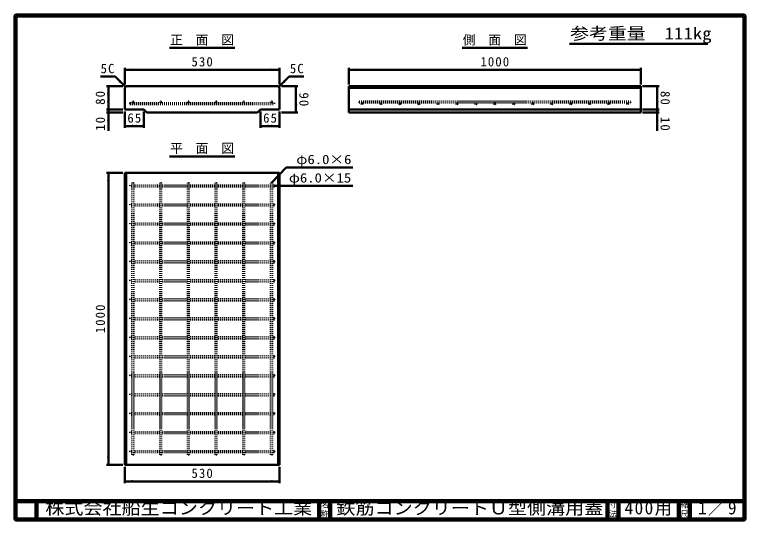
# Model space of a CAD drawing. Units: millimetres, scale not verified. Extents: x 100 to 4105, y 100 to 2870.
import ezdxf
from ezdxf.enums import TextEntityAlignment as Align

# ---------------------------------------------------------------- set-up
doc = ezdxf.new("R2010")
doc.units = ezdxf.units.MM
doc.header["$LTSCALE"] = 5
doc.linetypes.add('USER1', pattern=[2.2, 1, -1.2])
doc.layers.add('V-nasSTD', color=7, linetype='USER1', lineweight=35)
doc.styles.add('ＭＳ ゴシック', font='')
doc.styles.get('ＭＳ ゴシック').set_extended_font_data('MS Gothic')

msp = doc.modelspace()

# ---------------------------------------------------------------- hatches: boundary and pattern name
at = {"layer": 'V-nasSTD'}
for points in [[(748.815, 2575.31), (703.815, 2567.81), (748.815, 2560.31)], [(1506.815, 2560.31), (1551.815, 2567.81), (1506.815, 2575.31)], [(1976.815, 2575.31), (1931.815, 2567.81), (1976.815, 2560.31)], [(3486.815, 2560.31), (3531.815, 2567.81), (3486.815, 2575.31)], [(681.298, 2510.933), (707.815, 2473.81), (670.692, 2500.326)], [(1574.331, 2510.933), (1547.815, 2473.81), (1584.938, 2500.326)], [(621.315, 2432.81), (613.815, 2477.81), (606.315, 2432.81)], [(1634.315, 2432.81), (1641.815, 2477.81), (1649.315, 2432.81)], [(3614.315, 2432.81), (3621.815, 2477.81), (3629.315, 2432.81)], [(606.315, 2394.81), (613.815, 2349.81), (621.315, 2394.81)], [(1649.315, 2378.81), (1641.815, 2333.81), (1634.315, 2378.81)], [(3629.315, 2394.81), (3621.815, 2349.81), (3614.315, 2394.81)], [(621.315, 2288.81), (613.815, 2333.81), (606.315, 2288.81)], [(3614.315, 2288.81), (3621.815, 2333.81), (3629.315, 2288.81)], [(748.815, 2267.31), (703.815, 2259.81), (748.815, 2252.31)], [(762.815, 2252.31), (807.815, 2259.81), (762.815, 2267.31)], [(1492.815, 2267.31), (1447.815, 2259.81), (1492.815, 2252.31)], [(1506.815, 2252.31), (1551.815, 2259.81), (1506.815, 2267.31)], [(621.315, 1958.81), (613.815, 2003.81), (606.315, 1958.81)], [(606.315, 448.81), (613.815, 403.81), (621.315, 448.81)], [(748.815, 306.31), (703.815, 313.81), (748.815, 321.31)], [(1506.815, 321.31), (1551.815, 313.81), (1506.815, 306.31)]]:
    msp.add_hatch(color=256, dxfattribs=at).paths.add_polyline_path(points)

# ---------------------------------------------------------------- linework, layer by layer
at = {"layer": 'V-nasSTD', "linetype": 'Continuous', "lineweight": 100}
for p, q in [((105, 2865), (105, 105)), ((4100, 2865), (105, 2865)), ((4100, 105), (4100, 2865)), ((105, 205), (4100, 205)), ((220, 205), (220, 105)), ((1770, 205), (1770, 105)), ((1830, 205), (1830, 105)), ((3350, 205), (3350, 105)), ((3410, 205), (3410, 105)), ((3740, 205), (3740, 105)), ((3800, 205), (3800, 105)), ((105, 105), (4100, 105))]:
    msp.add_line(p, q, dxfattribs=at)
at = {"layer": 'V-nasSTD', "linetype": 'Continuous', "lineweight": 50}
for p, q in [((948.315, 2687.81), (1307.315, 2687.81)), ((2552.315, 2687.81), (2911.315, 2687.81)), ((3140.5, 2709.753), (3900, 2709.753)), ((703.815, 2577.81), (703.815, 2487.81)), ((1551.815, 2567.81), (703.815, 2567.81)), ((1551.815, 2577.81), (1551.815, 2487.81)), ((1931.815, 2577.81), (1931.815, 2487.81)), ((3531.815, 2567.81), (1931.815, 2567.81)), ((3531.815, 2577.81), (3531.815, 2487.81)), ((651.246, 2530.378), (571.246, 2530.378)), ((707.815, 2473.81), (651.246, 2530.378)), ((1547.815, 2473.81), (1604.384, 2530.378)), ((1604.384, 2530.378), (1684.384, 2530.378)), ((693.815, 2477.81), (603.815, 2477.81)), ((613.815, 2477.81), (613.815, 2349.81)), ((711.815, 2477.81), (703.815, 2469.81)), ((703.815, 2469.81), (703.815, 2349.81)), ((1543.815, 2477.81), (711.815, 2477.81)), ((1543.815, 2477.81), (1551.815, 2469.81)), ((1551.815, 2349.81), (1551.815, 2469.81)), ((1561.815, 2477.81), (1651.815, 2477.81)), ((1641.815, 2477.81), (1641.815, 2333.81)), ((1931.815, 2477.81), (1931.815, 2333.81)), ((3531.815, 2477.81), (1931.815, 2477.81)), ((3531.815, 2469.81), (1931.815, 2469.81)), ((3531.815, 2333.81), (3531.815, 2477.81)), ((3541.815, 2477.81), (3631.815, 2477.81)), ((3621.815, 2477.81), (3621.815, 2349.81)), ((693.815, 2349.81), (603.815, 2349.81)), ((693.815, 2333.81), (603.815, 2333.81)), ((613.815, 2349.81), (613.815, 2333.81)), ((613.815, 2333.81), (613.815, 2233.81)), ((703.815, 2349.81), (807.815, 2349.81)), ((703.815, 2339.81), (703.815, 2249.81)), ((807.815, 2349.81), (823.815, 2333.81)), ((807.815, 2339.81), (807.815, 2249.81)), ((823.815, 2333.81), (1431.815, 2333.81)), ((1431.815, 2333.81), (1447.815, 2349.81)), ((1447.815, 2349.81), (1551.815, 2349.81)), ((1447.815, 2339.81), (1447.815, 2249.81)), ((1551.815, 2339.81), (1551.815, 2249.81)), ((1561.815, 2333.81), (1651.815, 2333.81)), ((1931.815, 2349.81), (3531.815, 2349.81)), ((1931.815, 2333.81), (3531.815, 2333.81)), ((3541.815, 2349.81), (3631.815, 2349.81)), ((3541.815, 2333.81), (3631.815, 2333.81)), ((3621.815, 2349.81), (3621.815, 2333.81)), ((3621.815, 2333.81), (3621.815, 2233.81)), ((703.815, 2259.81), (807.815, 2259.81)), ((1447.815, 2259.81), (1551.815, 2259.81)), ((948.315, 2093.81), (1307.315, 2093.81)), ((603.815, 2003.81), (693.815, 2003.81)), ((613.815, 2003.81), (613.815, 403.81)), ((703.815, 2003.81), (703.815, 403.81)), ((1551.815, 2003.81), (703.815, 2003.81)), ((711.815, 403.81), (711.815, 2003.81)), ((1507.815, 1947.81), (1588.815, 2032.663)), ((1543.815, 403.81), (1543.815, 2003.81)), ((1551.815, 403.81), (1551.815, 2003.81)), ((1953.815, 2032.663), (1588.815, 2032.663)), ((1953.815, 1931.81), (1523.815, 1931.81)), ((603.815, 403.81), (693.815, 403.81)), ((703.815, 403.81), (1551.815, 403.81)), ((703.815, 303.81), (703.815, 393.81)), ((1551.815, 303.81), (1551.815, 393.81)), ((1551.815, 313.81), (703.815, 313.81))]:
    msp.add_line(p, q, dxfattribs=at)
at = {"layer": 'V-nasSTD'}
for p, q in [((731.815, 2386.61), (731.815, 2377.01)), ((731.815, 2386.61), (1523.815, 2386.61)), ((731.815, 2377.01), (1523.815, 2377.01)), ((1523.815, 2386.61), (1523.815, 2377.01)), ((1987.815, 2386.61), (1987.815, 2396.21)), ((1987.815, 2396.21), (3475.815, 2396.21)), ((1987.815, 2386.61), (3475.815, 2386.61)), ((3475.815, 2386.61), (3475.815, 2396.21)), ((731.815, 1936.61), (731.815, 1927.01)), ((743.015, 1936.61), (731.815, 1936.61)), ((743.015, 1927.01), (731.815, 1927.01)), ((752.615, 1947.81), (743.015, 1947.81)), ((743.015, 459.81), (743.015, 1947.81)), ((752.615, 459.81), (752.615, 1947.81)), ((895.015, 1936.61), (752.615, 1936.61)), ((895.015, 1927.01), (752.615, 1927.01)), ((904.615, 1947.81), (895.015, 1947.81)), ((895.015, 459.81), (895.015, 1947.81)), ((904.615, 459.81), (904.615, 1947.81)), ((1047.015, 1936.61), (904.615, 1936.61)), ((1047.015, 1927.01), (904.615, 1927.01)), ((1056.615, 1947.81), (1047.015, 1947.81)), ((1047.015, 459.81), (1047.015, 1947.81)), ((1056.615, 459.81), (1056.615, 1947.81)), ((1199.015, 1936.61), (1056.615, 1936.61)), ((1199.015, 1927.01), (1056.615, 1927.01)), ((1208.615, 1947.81), (1199.015, 1947.81)), ((1199.015, 459.81), (1199.015, 1947.81)), ((1208.615, 459.81), (1208.615, 1947.81)), ((1351.015, 1936.61), (1208.615, 1936.61)), ((1351.015, 1927.01), (1208.615, 1927.01)), ((1360.615, 1947.81), (1351.015, 1947.81)), ((1351.015, 459.81), (1351.015, 1947.81)), ((1360.615, 459.81), (1360.615, 1947.81)), ((1503.015, 1936.61), (1360.615, 1936.61)), ((1503.015, 1927.01), (1360.615, 1927.01)), ((1512.615, 1947.81), (1503.015, 1947.81)), ((1503.015, 459.81), (1503.015, 1947.81)), ((1512.615, 459.81), (1512.615, 1947.81)), ((1523.815, 1936.61), (1512.615, 1936.61)), ((1523.815, 1927.01), (1512.615, 1927.01)), ((1523.815, 1936.61), (1523.815, 1927.01)), ((731.815, 1832.61), (731.815, 1823.01)), ((743.015, 1832.61), (731.815, 1832.61)), ((743.015, 1823.01), (731.815, 1823.01)), ((895.015, 1832.61), (752.615, 1832.61)), ((895.015, 1823.01), (752.615, 1823.01)), ((1047.015, 1832.61), (904.615, 1832.61)), ((1047.015, 1823.01), (904.615, 1823.01)), ((1199.015, 1832.61), (1056.615, 1832.61)), ((1199.015, 1823.01), (1056.615, 1823.01)), ((1351.015, 1832.61), (1208.615, 1832.61)), ((1351.015, 1823.01), (1208.615, 1823.01)), ((1503.015, 1832.61), (1360.615, 1832.61)), ((1503.015, 1823.01), (1360.615, 1823.01)), ((1523.815, 1832.61), (1512.615, 1832.61)), ((1523.815, 1823.01), (1512.615, 1823.01)), ((1523.815, 1832.61), (1523.815, 1823.01)), ((731.815, 1728.61), (731.815, 1719.01)), ((743.015, 1728.61), (731.815, 1728.61)), ((895.015, 1728.61), (752.615, 1728.61)), ((1047.015, 1728.61), (904.615, 1728.61)), ((1199.015, 1728.61), (1056.615, 1728.61)), ((1351.015, 1728.61), (1208.615, 1728.61)), ((1503.015, 1728.61), (1360.615, 1728.61)), ((1523.815, 1728.61), (1512.615, 1728.61)), ((1523.815, 1728.61), (1523.815, 1719.01)), ((743.015, 1719.01), (731.815, 1719.01)), ((895.015, 1719.01), (752.615, 1719.01)), ((1047.015, 1719.01), (904.615, 1719.01)), ((1199.015, 1719.01), (1056.615, 1719.01)), ((1351.015, 1719.01), (1208.615, 1719.01)), ((1503.015, 1719.01), (1360.615, 1719.01)), ((1523.815, 1719.01), (1512.615, 1719.01)), ((731.815, 1624.61), (731.815, 1615.01)), ((743.015, 1624.61), (731.815, 1624.61)), ((743.015, 1615.01), (731.815, 1615.01)), ((895.015, 1624.61), (752.615, 1624.61)), ((895.015, 1615.01), (752.615, 1615.01)), ((1047.015, 1624.61), (904.615, 1624.61)), ((1047.015, 1615.01), (904.615, 1615.01)), ((1199.015, 1624.61), (1056.615, 1624.61)), ((1199.015, 1615.01), (1056.615, 1615.01)), ((1351.015, 1624.61), (1208.615, 1624.61)), ((1351.015, 1615.01), (1208.615, 1615.01)), ((1503.015, 1624.61), (1360.615, 1624.61)), ((1503.015, 1615.01), (1360.615, 1615.01)), ((1523.815, 1624.61), (1512.615, 1624.61)), ((1523.815, 1615.01), (1512.615, 1615.01)), ((1523.815, 1624.61), (1523.815, 1615.01)), ((731.815, 1520.61), (731.815, 1511.01)), ((743.015, 1520.61), (731.815, 1520.61)), ((743.015, 1511.01), (731.815, 1511.01)), ((895.015, 1520.61), (752.615, 1520.61)), ((895.015, 1511.01), (752.615, 1511.01)), ((1047.015, 1520.61), (904.615, 1520.61)), ((1047.015, 1511.01), (904.615, 1511.01)), ((1199.015, 1520.61), (1056.615, 1520.61)), ((1199.015, 1511.01), (1056.615, 1511.01)), ((1351.015, 1520.61), (1208.615, 1520.61)), ((1351.015, 1511.01), (1208.615, 1511.01)), ((1503.015, 1520.61), (1360.615, 1520.61)), ((1503.015, 1511.01), (1360.615, 1511.01)), ((1523.815, 1520.61), (1512.615, 1520.61)), ((1523.815, 1511.01), (1512.615, 1511.01)), ((1523.815, 1520.61), (1523.815, 1511.01)), ((731.815, 1416.61), (731.815, 1407.01)), ((743.015, 1416.61), (731.815, 1416.61)), ((743.015, 1407.01), (731.815, 1407.01)), ((895.015, 1416.61), (752.615, 1416.61)), ((895.015, 1407.01), (752.615, 1407.01)), ((1047.015, 1416.61), (904.615, 1416.61)), ((1047.015, 1407.01), (904.615, 1407.01)), ((1199.015, 1416.61), (1056.615, 1416.61)), ((1199.015, 1407.01), (1056.615, 1407.01)), ((1351.015, 1416.61), (1208.615, 1416.61)), ((1351.015, 1407.01), (1208.615, 1407.01)), ((1503.015, 1416.61), (1360.615, 1416.61)), ((1503.015, 1407.01), (1360.615, 1407.01)), ((1523.815, 1416.61), (1512.615, 1416.61)), ((1523.815, 1407.01), (1512.615, 1407.01)), ((1523.815, 1416.61), (1523.815, 1407.01)), ((731.815, 1312.61), (731.815, 1303.01)), ((743.015, 1312.61), (731.815, 1312.61)), ((743.015, 1303.01), (731.815, 1303.01)), ((895.015, 1312.61), (752.615, 1312.61)), ((895.015, 1303.01), (752.615, 1303.01)), ((1047.015, 1312.61), (904.615, 1312.61)), ((1047.015, 1303.01), (904.615, 1303.01)), ((1199.015, 1312.61), (1056.615, 1312.61)), ((1199.015, 1303.01), (1056.615, 1303.01)), ((1351.015, 1312.61), (1208.615, 1312.61)), ((1351.015, 1303.01), (1208.615, 1303.01)), ((1503.015, 1312.61), (1360.615, 1312.61)), ((1503.015, 1303.01), (1360.615, 1303.01)), ((1523.815, 1312.61), (1512.615, 1312.61)), ((1523.815, 1303.01), (1512.615, 1303.01)), ((1523.815, 1312.61), (1523.815, 1303.01)), ((731.815, 1208.61), (731.815, 1199.01)), ((743.015, 1208.61), (731.815, 1208.61)), ((895.015, 1208.61), (752.615, 1208.61)), ((1047.015, 1208.61), (904.615, 1208.61)), ((1199.015, 1208.61), (1056.615, 1208.61)), ((1351.015, 1208.61), (1208.615, 1208.61)), ((1503.015, 1208.61), (1360.615, 1208.61)), ((1523.815, 1208.61), (1512.615, 1208.61)), ((1523.815, 1208.61), (1523.815, 1199.01)), ((743.015, 1199.01), (731.815, 1199.01)), ((895.015, 1199.01), (752.615, 1199.01)), ((1047.015, 1199.01), (904.615, 1199.01)), ((1199.015, 1199.01), (1056.615, 1199.01)), ((1351.015, 1199.01), (1208.615, 1199.01)), ((1503.015, 1199.01), (1360.615, 1199.01)), ((1523.815, 1199.01), (1512.615, 1199.01)), ((731.815, 1104.61), (731.815, 1095.01)), ((743.015, 1104.61), (731.815, 1104.61)), ((743.015, 1095.01), (731.815, 1095.01)), ((895.015, 1104.61), (752.615, 1104.61)), ((895.015, 1095.01), (752.615, 1095.01)), ((1047.015, 1104.61), (904.615, 1104.61)), ((1047.015, 1095.01), (904.615, 1095.01)), ((1199.015, 1104.61), (1056.615, 1104.61)), ((1199.015, 1095.01), (1056.615, 1095.01)), ((1351.015, 1104.61), (1208.615, 1104.61)), ((1351.015, 1095.01), (1208.615, 1095.01)), ((1503.015, 1104.61), (1360.615, 1104.61)), ((1503.015, 1095.01), (1360.615, 1095.01)), ((1523.815, 1104.61), (1512.615, 1104.61)), ((1523.815, 1095.01), (1512.615, 1095.01)), ((1523.815, 1104.61), (1523.815, 1095.01)), ((731.815, 1000.61), (731.815, 991.01)), ((743.015, 1000.61), (731.815, 1000.61)), ((743.015, 991.01), (731.815, 991.01)), ((895.015, 1000.61), (752.615, 1000.61)), ((895.015, 991.01), (752.615, 991.01)), ((1047.015, 1000.61), (904.615, 1000.61)), ((1047.015, 991.01), (904.615, 991.01)), ((1199.015, 1000.61), (1056.615, 1000.61)), ((1199.015, 991.01), (1056.615, 991.01)), ((1351.015, 1000.61), (1208.615, 1000.61)), ((1351.015, 991.01), (1208.615, 991.01)), ((1503.015, 1000.61), (1360.615, 1000.61)), ((1503.015, 991.01), (1360.615, 991.01)), ((1523.815, 1000.61), (1512.615, 1000.61)), ((1523.815, 991.01), (1512.615, 991.01)), ((1523.815, 1000.61), (1523.815, 991.01)), ((731.815, 896.61), (731.815, 887.01)), ((743.015, 896.61), (731.815, 896.61)), ((743.015, 887.01), (731.815, 887.01)), ((895.015, 896.61), (752.615, 896.61)), ((895.015, 887.01), (752.615, 887.01)), ((1047.015, 896.61), (904.615, 896.61)), ((1047.015, 887.01), (904.615, 887.01)), ((1199.015, 896.61), (1056.615, 896.61)), ((1199.015, 887.01), (1056.615, 887.01)), ((1351.015, 896.61), (1208.615, 896.61)), ((1351.015, 887.01), (1208.615, 887.01)), ((1503.015, 896.61), (1360.615, 896.61)), ((1503.015, 887.01), (1360.615, 887.01)), ((1523.815, 896.61), (1512.615, 896.61)), ((1523.815, 887.01), (1512.615, 887.01)), ((1523.815, 896.61), (1523.815, 887.01)), ((731.815, 792.61), (731.815, 783.01)), ((743.015, 792.61), (731.815, 792.61)), ((743.015, 783.01), (731.815, 783.01)), ((895.015, 792.61), (752.615, 792.61)), ((895.015, 783.01), (752.615, 783.01)), ((1047.015, 792.61), (904.615, 792.61)), ((1047.015, 783.01), (904.615, 783.01)), ((1199.015, 792.61), (1056.615, 792.61)), ((1199.015, 783.01), (1056.615, 783.01)), ((1351.015, 792.61), (1208.615, 792.61)), ((1351.015, 783.01), (1208.615, 783.01)), ((1503.015, 792.61), (1360.615, 792.61)), ((1503.015, 783.01), (1360.615, 783.01)), ((1523.815, 792.61), (1512.615, 792.61)), ((1523.815, 783.01), (1512.615, 783.01)), ((1523.815, 792.61), (1523.815, 783.01)), ((731.815, 688.61), (731.815, 679.01)), ((743.015, 688.61), (731.815, 688.61)), ((895.015, 688.61), (752.615, 688.61)), ((1047.015, 688.61), (904.615, 688.61)), ((1199.015, 688.61), (1056.615, 688.61)), ((1351.015, 688.61), (1208.615, 688.61)), ((1503.015, 688.61), (1360.615, 688.61)), ((1523.815, 688.61), (1512.615, 688.61)), ((1523.815, 688.61), (1523.815, 679.01)), ((743.015, 679.01), (731.815, 679.01)), ((895.015, 679.01), (752.615, 679.01)), ((1047.015, 679.01), (904.615, 679.01)), ((1199.015, 679.01), (1056.615, 679.01)), ((1351.015, 679.01), (1208.615, 679.01)), ((1503.015, 679.01), (1360.615, 679.01)), ((1523.815, 679.01), (1512.615, 679.01)), ((731.815, 584.61), (731.815, 575.01)), ((743.015, 584.61), (731.815, 584.61)), ((743.015, 575.01), (731.815, 575.01)), ((895.015, 584.61), (752.615, 584.61)), ((895.015, 575.01), (752.615, 575.01)), ((1047.015, 584.61), (904.615, 584.61)), ((1047.015, 575.01), (904.615, 575.01)), ((1199.015, 584.61), (1056.615, 584.61)), ((1199.015, 575.01), (1056.615, 575.01)), ((1351.015, 584.61), (1208.615, 584.61)), ((1351.015, 575.01), (1208.615, 575.01)), ((1503.015, 584.61), (1360.615, 584.61)), ((1503.015, 575.01), (1360.615, 575.01)), ((1523.815, 584.61), (1512.615, 584.61)), ((1523.815, 575.01), (1512.615, 575.01)), ((1523.815, 584.61), (1523.815, 575.01)), ((731.815, 480.61), (731.815, 471.01)), ((743.015, 480.61), (731.815, 480.61)), ((895.015, 480.61), (752.615, 480.61)), ((1047.015, 480.61), (904.615, 480.61)), ((1199.015, 480.61), (1056.615, 480.61)), ((1351.015, 480.61), (1208.615, 480.61)), ((1503.015, 480.61), (1360.615, 480.61)), ((1523.815, 480.61), (1512.615, 480.61)), ((1523.815, 480.61), (1523.815, 471.01)), ((743.015, 471.01), (731.815, 471.01)), ((752.615, 459.81), (743.015, 459.81)), ((895.015, 471.01), (752.615, 471.01)), ((904.615, 459.81), (895.015, 459.81)), ((1047.015, 471.01), (904.615, 471.01)), ((1056.615, 459.81), (1047.015, 459.81)), ((1199.015, 471.01), (1056.615, 471.01)), ((1208.615, 459.81), (1199.015, 459.81)), ((1351.015, 471.01), (1208.615, 471.01)), ((1360.615, 459.81), (1351.015, 459.81)), ((1503.015, 471.01), (1360.615, 471.01)), ((1512.615, 459.81), (1503.015, 459.81)), ((1523.815, 471.01), (1512.615, 471.01))]:
    msp.add_line(p, q, dxfattribs=at)
at = {"layer": 'V-nasSTD', "linetype": 'Continuous', "lineweight": 13}
msp.add_lwpolyline([(100, 100), (100, 2870), (4105, 2870), (4105, 100)], close=True, dxfattribs=at)
at = {"layer": 'V-nasSTD'}
for centre in [(747.815, 2391.41), (899.815, 2391.41), (1051.815, 2391.41), (1203.815, 2391.41), (1355.815, 2391.41), (1507.815, 2391.41), (2003.815, 2381.81), (2107.815, 2381.81), (2211.815, 2381.81), (2315.815, 2381.81), (2419.815, 2381.81), (2523.815, 2381.81), (2627.815, 2381.81), (2731.815, 2381.81), (2835.815, 2381.81), (2939.815, 2381.81), (3043.815, 2381.81), (3147.815, 2381.81), (3251.815, 2381.81), (3355.815, 2381.81), (3459.815, 2381.81)]:
    msp.add_circle(centre, 4.8, dxfattribs=at)

# ---------------------------------------------------------------- texts
at = {"layer": 'V-nasSTD', "style": 'ＭＳ ゴシック'}
for s, height, width, p in [('参考重量\u3000111kg', 65.98, 1.15, (3144.5, 2799.753)), ('φ6.0×6', 51.32, 1.15, (1643.815, 2102.663)), ('φ6.0×15', 51.32, 1.15, (1602.815, 2001.81)), ('株式会社船生コンクリート工業', 69.65, 1.1, (268.25, 202.55)), ('鉄筋コンクリートＵ型側溝用蓋', 69.65, 1.1, (1863.25, 202.47))]:
    msp.add_text(s, height=height, dxfattribs=dict(at, width=width)).set_placement(p, align=Align.TOP_LEFT)
for s, height, p in [('側\u3000面\u3000図', 51.32, (2556.315, 2757.81)), ('正\u3000面\u3000図', 51.32, (952.315, 2757.81)), ('平\u3000面\u3000図', 51.32, (952.315, 2163.81)), ('名', 30.79, (1778.982, 200.999)), ('寸', 30.79, (3358.982, 200.999)), ('縮', 30.79, (3748.982, 200.999)), ('称', 30.79, (1778.976, 151.01)), ('法', 30.79, (3358.976, 151.01)), ('尺', 30.79, (3748.976, 151.01))]:
    msp.add_text(s, height=height, dxfattribs=at).set_placement(p, align=Align.TOP_LEFT)
at = {"layer": 'V-nasSTD', "attachment_point": 1, "style": 'ＭＳ ゴシック'}
for s, insert, char_height in [('\\T1.17;530', (1069.315, 2637.81), 51.32), ('\\T1.17;1000', (2652.815, 2637.81), 51.32), ('\\T1.17;5C', (571.246, 2600.378), 51.32), ('\\T1.17;5C', (1608.384, 2600.378), 51.32), ('\\T1.17;65', (717.994, 2329.81), 51.32), ('\\T1.17;65', (1461.994, 2329.81), 51.32), ('\\T1.17;530', (1069.315, 383.81), 51.32), ('\\T1.16;400用', (3442.75, 202.508), 69.65), ('\\T1.15;1／9', (3845.521, 202.582), 69.65)]:
    msp.add_mtext(s, dxfattribs=dict(at, insert=insert, char_height=char_height))
at = {"layer": 'V-nasSTD', "char_height": 51.32, "attachment_point": 1, "style": 'ＭＳ ゴシック'}
for s, insert, rotation in [('\\T1.17;80', (543.815, 2375.995), 90), ('\\T1.17;80', (3691.815, 2451.624), 270), ('\\T1.17;90', (1711.815, 2443.624), 270), ('\\T1.17;10', (543.815, 2233.81), 90), ('\\T1.17;10', (3691.815, 2309.81), 270), ('\\T1.17;1000', (543.815, 1124.81), 90)]:
    msp.add_mtext(s, dxfattribs=dict(at, insert=insert, rotation=rotation))

doc.saveas('drawing.dxf')
